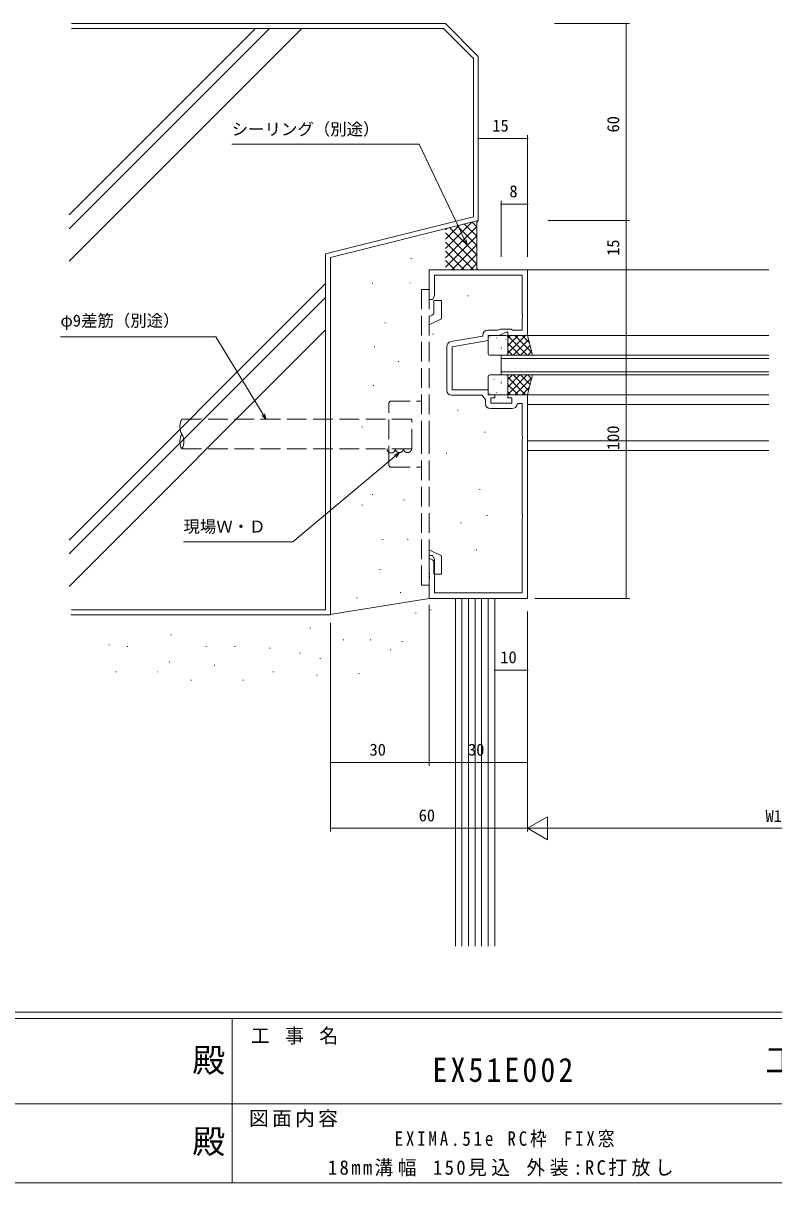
# Model space of a CAD drawing. Units: millimetres, scale not verified. Extents: x -1213 to 539, y -420 to 386.
# Drawn here: x -103.6 to 125, y -420 to -67 of the extents above; entities that cross this region are included whole.
import ezdxf
from ezdxf.enums import TextEntityAlignment as Align

# ---------------------------------------------------------------- set-up
doc = ezdxf.new("R2010")
doc.units = ezdxf.units.MM
doc.header["$LTSCALE"] = 2
doc.linetypes.add('DASHED3', pattern=[4, 3, -1])
for name, color, linetype, lineweight in [('0-1_USER1', 7, 'Continuous', 9), ('0-3_YKK_11', 7, 'Continuous', 9), ('0-4_YKK_12', 2, 'Continuous', 9), ('0-5_YSS_K', 3, 'Continuous', 9), ('0-6_YKK_13', 4, 'Continuous', 9), ('0-7_YKK_D', 6, 'Continuous', 9)]:
    doc.layers.add(name, color=color, linetype=linetype, lineweight=lineweight)
doc.layers.add('0-2_YKK_ZWAK', color=7, linetype='Continuous')
doc.styles.add('ＭＳ ゴシック', font='')
doc.styles.get('ＭＳ ゴシック').set_extended_font_data('MS Gothic')

msp = doc.modelspace()

# ---------------------------------------------------------------- linework, layer by layer
at = {"layer": '0-1_USER1'}
for p, q in [((510, -368), (-590, -368)), ((456, -370), (-590, -370)), ((-40, -370), (-40, -420)), ((-222, -395.999), (-38, -395.999)), ((-38, -395.999), (146, -395.999)), ((-590, -420), (456, -420))]:
    msp.add_line(p, q, dxfattribs=at)
at = {"layer": '0-3_YKK_11'}
for p, q in [((20, -142.062), (20, -151.062)), ((50, -142.062), (20, -142.062)), ((21.63, -143.692), (48.37, -143.692)), ((21.63, -149.97), (21.63, -143.692)), ((48.37, -143.692), (48.37, -155.603)), ((50, -162.062), (50, -142.062)), ((20, -151.062), (21, -151.062)), ((21, -151.062), (21.63, -149.97)), ((48.37, -155.603), (48.49, -155.787)), ((48.49, -156.336), (48.37, -156.52)), ((48.37, -156.52), (48.37, -160.432)), ((48.49, -155.787), (48.49, -156.336)), ((36.37, -162.194), (26.61, -163.915)), ((36.37, -161.931), (36.37, -162.194)), ((40.994, -160.432), (37.87, -160.432)), ((38, -162.062), (41.356, -162.062)), ((38, -163.562), (38, -162.062)), ((41.788, -160.062), (40.994, -160.432)), ((41.356, -162.062), (43.5, -161.062)), ((45, -160.062), (41.788, -160.062)), ((43.5, -161.062), (44, -161.062)), ((44, -161.062), (44, -162.062)), ((44, -162.062), (50, -162.062)), ((45.37, -160.432), (45, -160.062)), ((48.37, -160.432), (45.37, -160.432)), ((25.37, -165.392), (25.37, -178.692)), ((27, -165.501), (38, -163.562)), ((27, -178.562), (27, -165.501)), ((38, -178.562), (27, -178.562)), ((38, -180.062), (38, -178.562)), ((26.87, -180.192), (36.2, -180.192)), ((36.2, -180.192), (37.17, -181.577)), ((37.17, -181.577), (37.17, -182.792)), ((40, -180.062), (38, -180.062)), ((38.8, -181.062), (40, -181.062)), ((38.8, -182.662), (38.8, -181.062)), ((45.2, -182.662), (38.8, -182.662)), ((40, -181.062), (40, -180.062)), ((44, -180.062), (44, -181.062)), ((50, -180.062), (44, -180.062)), ((44, -181.062), (45.2, -181.062)), ((45.2, -181.062), (45.2, -182.662)), ((46.813, -183.017), (47.11, -182.762)), ((47.11, -182.762), (48.37, -182.762)), ((48.37, -182.762), (48.37, -192.603)), ((50, -242.062), (50, -180.062)), ((38.67, -184.292), (45.33, -184.292)), ((48.37, -192.603), (48.49, -192.787)), ((48.49, -193.336), (48.37, -193.52)), ((48.37, -193.52), (48.37, -216.603)), ((48.49, -192.787), (48.49, -193.336)), ((48.37, -216.603), (48.49, -216.787)), ((48.49, -217.336), (48.37, -217.52)), ((48.37, -217.52), (48.37, -240.432)), ((48.49, -216.787), (48.49, -217.336)), ((20, -229.062), (20, -234.103)), ((21, -229.062), (20, -229.062)), ((21.63, -230.153), (21, -229.062)), ((21.63, -240.432), (21.63, -230.153)), ((20, -234.103), (20.12, -234.287)), ((20.12, -234.836), (20, -235.02)), ((20, -235.02), (20, -235.103)), ((20, -235.103), (20.12, -235.287)), ((20.12, -235.836), (20, -236.02)), ((20, -236.02), (20, -242.062)), ((20.12, -234.287), (20.12, -234.836)), ((20.12, -235.287), (20.12, -235.836)), ((20, -242.062), (50, -242.062)), ((48.37, -240.432), (21.63, -240.432))]:
    msp.add_line(p, q, dxfattribs=at)
for centre, start, end in [((37.87, -161.931), 90, 179.99998), ((26.87, -165.392), 100, 179.99998), ((26.87, -178.692), 180, 269.99998), ((38.67, -182.792), 180, 269.99998), ((45.33, -182.792), 270, 351.37306)]:
    msp.add_arc(centre, 1.5, start, end, dxfattribs=at)
at = {"layer": '0-4_YKK_12'}
for p, q in [((49.7, -142.062), (123.5, -142.062)), ((50, -162.062), (123.5, -162.062)), ((42, -174.062), (42, -168.062)), ((42, -168.062), (123.5, -168.062)), ((42, -169.062), (123.5, -169.062)), ((42, -173.062), (123.5, -173.062)), ((42, -174.062), (123.5, -174.062)), ((50, -180.062), (123.5, -180.062)), ((50, -183.062), (123.5, -183.062)), ((50, -194.062), (123.5, -194.062)), ((50, -197.062), (123.5, -197.062))]:
    msp.add_line(p, q, dxfattribs=at)
at = {"layer": '0-5_YSS_K', "color": 7}
for p, q in [((25, -67.062), (-88.897, -67.062)), ((25, -67.062), (35, -77.061)), ((35, -127.061), (35, -77.061)), ((-10, -138.311), (35, -127.061)), ((35, -127.061), (34.55, -127.512)), ((34.55, -141.612), (34.55, -127.512)), ((-10, -138.311), (-10, -247.062)), ((35, -142.062), (34.55, -141.612)), ((-10.191, -247.011), (20, -242.062)), ((40, -242.062), (28, -242.061)), ((28, -242.061), (28, -348)), ((40, -242.062), (40, -348)), ((-89.089, -247.062), (-10, -247.062))]:
    msp.add_line(p, q, dxfattribs=at)
at = {"layer": '0-5_YSS_K'}
for p, q in [((-89.599, -139.446), (-18.715, -68.562)), ((-89.599, -139.446), (-18.715, -68.562)), ((-89.599, -125.303), (-32.857, -68.562)), ((-89.599, -129.546), (-28.615, -68.562)), ((-89.599, -125.303), (-32.857, -68.562)), ((-89.599, -129.546), (-28.615, -68.562)), ((-88.897, -68.562), (24.379, -68.562)), ((24.379, -68.562), (33.5, -77.683)), ((33.5, -77.476), (33.5, -125.89)), ((33.5, -125.89), (-11.5, -137.14)), ((25, -135.547), (32.98, -127.566)), ((25, -132.718), (29.209, -128.509)), ((25, -138.375), (34.55, -128.825)), ((25, -129.89), (25.438, -129.452)), ((34.55, -137.469), (26.314, -129.233)), ((34.55, -134.641), (28.577, -128.667)), ((34.55, -131.813), (30.839, -128.102)), ((34.55, -128.984), (33.102, -127.536)), ((34.55, -140.298), (25, -130.748)), ((25, -141.204), (34.55, -131.654)), ((33.485, -142.062), (25, -133.576)), ((-11.5, -137.14), (-11.5, -245.562)), ((30.657, -142.062), (25, -136.405)), ((26.971, -142.062), (34.55, -134.482)), ((29.799, -142.062), (34.55, -137.31)), ((14.61, -138.546), (14.41, -138.546)), ((27.828, -142.062), (25, -139.233)), ((32.627, -142.062), (34.55, -140.139)), ((-89.599, -224.298), (-11.5, -146.199)), ((-89.599, -224.298), (-11.5, -146.199)), ((2.884, -146.152), (2.684, -146.152)), ((14.293, -146.152), (14.093, -146.152)), ((-89.599, -228.541), (-11.5, -150.442)), ((-89.599, -228.541), (-11.5, -150.442)), ((32.041, -149.956), (31.841, -149.956)), ((6.687, -158.196), (6.487, -158.196)), ((-89.599, -238.44), (-11.5, -160.341)), ((-89.599, -238.44), (-11.5, -160.341)), ((21.266, -161.682), (21.066, -161.682)), ((3.518, -165.485), (3.318, -165.485)), ((10.807, -169.922), (10.607, -169.922)), ((3.201, -177.211), (3.001, -177.211)), ((28.872, -184.817), (28.672, -184.817)), ((-0.285, -189.888), (-0.485, -189.888)), ((37.112, -191.473), (36.912, -191.473)), ((25.386, -197.811), (25.186, -197.811)), ((2.884, -210.488), (2.684, -210.488)), ((35.527, -208.904), (35.328, -208.904)), ((-0.285, -213.658), (-0.485, -213.658)), ((12.392, -212.073), (12.192, -212.073)), ((37.746, -216.827), (37.546, -216.827)), ((29.823, -219.046), (29.623, -219.046)), ((6.053, -224.116), (5.853, -224.116)), ((13.66, -224.116), (13.46, -224.116)), ((34.577, -227.286), (34.377, -227.286)), ((5.103, -233.307), (4.903, -233.307)), ((-1.87, -241.864), (-2.07, -241.864)), ((11.441, -240.28), (11.241, -240.28)), ((30, -242.061), (30, -348)), ((32, -242.061), (32, -348)), ((34, -242.061), (34, -348)), ((36, -242.061), (36, -348)), ((38, -242.062), (38, -348)), ((-11.5, -245.562), (-88.897, -245.562)), ((15.824, -246.551), (16.024, -246.551)), ((20.417, -245.531), (20.617, -245.531)), ((-58.68, -253.185), (-58.48, -253.185)), ((-16.325, -251.144), (-16.125, -251.144)), ((-77.561, -256.247), (-77.361, -256.247)), ((-71.948, -256.757), (-71.748, -256.757)), ((-47.964, -256.757), (-47.764, -256.757)), ((-39.288, -256.757), (-39.088, -256.757)), ((-28.572, -257.268), (-28.372, -257.268)), ((-6.119, -254.716), (-5.919, -254.716)), ((2.046, -254.716), (2.246, -254.716)), ((11.742, -255.227), (11.942, -255.227)), ((-19.387, -258.799), (-19.187, -258.799)), ((-13.263, -260.33), (-13.063, -260.33)), ((8.17, -257.778), (8.37, -257.778)), ((-75.52, -264.412), (-75.32, -264.412)), ((-62.763, -264.412), (-62.563, -264.412)), ((-59.19, -261.35), (-58.99, -261.35)), ((-45.412, -262.371), (-45.212, -262.371)), ((-27.552, -264.412), (-27.352, -264.412)), ((-52.556, -266.964), (-52.356, -266.964)), ((-36.737, -266.964), (-36.537, -266.964)), ((-14.284, -265.433), (-14.084, -265.433)), ((-1.526, -264.922), (-1.326, -264.922))]:
    msp.add_line(p, q, dxfattribs=at)
at = {"layer": '0-5_YSS_K', "linetype": 'DASHED3'}
for p, q in [((-55.294, -187.56), (14.704, -187.56)), ((14.7, -196.56), (14.7, -187.56)), ((-55.294, -196.56), (14.704, -196.56))]:
    msp.add_line(p, q, dxfattribs=at)
for centre, radius, start, end in [((-51.396, -189.81), 4.5, 150.00002, 209.99997), ((-51.396, -194.31), 4.5, 149.99997, 210.00002), ((-59.191, -194.31), 4.5, 329.99997, 30.00002), ((8.451, -196.56), 1.25, 179.99998, 0.00018), ((10.951, -196.451), 1.25, 180.00569, 0.00589), ((13.451, -196.451), 1.25, 180.00569, 0.00589)]:
    msp.add_arc(centre, radius, start, end, dxfattribs=at)
at = {"layer": '0-6_YKK_13', "linetype": 'DASHED3'}
for p, q in [((17.7, -148.002), (20, -148.002)), ((17.7, -148.002), (17.7, -193.05)), ((20, -148.002), (20, -193.05)), ((21.498, -151.388), (21.499, -154.904)), ((21.499, -151.388), (23.799, -151.389)), ((23.799, -151.388), (23.799, -157.006)), ((20.921, -155.811), (19.999, -156.241)), ((23.799, -157.006), (20, -158.778)), ((7.7, -201.609), (7.699, -182.513)), ((7.7, -182.513), (8.2, -182.013)), ((8.2, -182.013), (17.7, -182.013)), ((17.701, -238.097), (17.701, -193.05)), ((20, -238.097), (20, -193.05)), ((7.7, -201.609), (8.199, -202.108)), ((8.199, -202.108), (17.7, -202.109)), ((23.799, -229.093), (20, -227.321)), ((23.799, -234.711), (23.799, -229.093)), ((20.921, -230.289), (19.999, -229.859)), ((21.499, -234.711), (21.499, -231.195)), ((21.499, -234.711), (23.799, -234.711)), ((17.701, -238.097), (20, -238.097))]:
    msp.add_line(p, q, dxfattribs=at)
at = {"layer": '0-6_YKK_13'}
for p, q in [((38.5, -162.062), (43.5, -162.062)), ((50, -162.062), (44, -162.062)), ((44.844, -162.062), (44, -162.906)), ((47.089, -162.062), (44, -165.151)), ((44, -162.062), (44, -168.062)), ((49.334, -162.062), (44, -167.396)), ((49.902, -168.062), (44, -162.16)), ((51.284, -167.199), (46.147, -162.062)), ((50.536, -164.206), (48.392, -162.062)), ((51.5, -168.062), (50, -162.062)), ((38, -167.562), (38, -162.561)), ((38.564, -162.506), (38.54, -162.55)), ((39.298, -164.53), (39.274, -164.574)), ((39.718, -164.844), (39.71, -164.851)), ((40.508, -162.698), (40.42, -162.744)), ((41.188, -163.939), (41.164, -163.983)), ((41.923, -162.869), (41.915, -162.876)), ((42.033, -165.587), (41.945, -165.634)), ((43.379, -163.296), (43.355, -163.34)), ((43.812, -165.373), (43.788, -165.417)), ((43.905, -164.689), (43.898, -164.695)), ((44, -162.561), (44, -167.562)), ((47.657, -168.062), (44, -164.405)), ((50.316, -163.325), (45.58, -168.062)), ((50.765, -165.121), (47.825, -168.062)), ((43.5, -168.062), (38.5, -168.062)), ((39.73, -166.607), (39.706, -166.651)), ((41.738, -166.63), (41.73, -166.637)), ((41.922, -165.964), (41.898, -166.008)), ((42.354, -168.04), (42.343, -168.062)), ((45.412, -168.062), (44, -166.65)), ((44, -168.062), (51.5, -168.062)), ((51.214, -166.917), (50.07, -168.062)), ((38, -174.562), (38, -179.562)), ((43.5, -174.062), (38.5, -174.062)), ((39.73, -175.516), (39.706, -175.472)), ((41.738, -175.493), (41.73, -175.486)), ((41.922, -176.159), (41.898, -176.115)), ((42.033, -176.536), (41.945, -176.489)), ((42.354, -174.083), (42.343, -174.062)), ((44, -174.062), (51.5, -174.062)), ((45.412, -174.062), (44, -175.473)), ((47.657, -174.062), (44, -177.718)), ((44, -180.062), (44, -174.062)), ((49.902, -174.062), (44, -179.963)), ((44, -179.562), (44, -174.562)), ((49.334, -180.062), (44, -174.727)), ((50.316, -178.798), (45.58, -174.062)), ((51.284, -174.924), (46.147, -180.062)), ((50.765, -177.002), (47.825, -174.062)), ((51.5, -174.062), (50, -180.062)), ((51.214, -175.206), (50.07, -174.062)), ((38.564, -179.617), (38.54, -179.573)), ((39.298, -177.593), (39.274, -177.549)), ((39.718, -177.279), (39.71, -177.272)), ((40.508, -179.425), (40.42, -179.379)), ((41.188, -178.184), (41.164, -178.14)), ((41.923, -179.254), (41.915, -179.247)), ((43.379, -178.827), (43.355, -178.783)), ((43.812, -176.75), (43.788, -176.707)), ((43.905, -177.434), (43.898, -177.428)), ((47.089, -180.062), (44, -176.972)), ((44.844, -180.062), (44, -179.217)), ((50.536, -177.917), (48.392, -180.062)), ((38.5, -180.062), (43.5, -180.062)), ((50, -180.062), (44, -180.062))]:
    msp.add_line(p, q, dxfattribs=at)
at = {"layer": '0-6_YKK_13', "linetype": 'DASHED3'}
for centre, start, end in [((20.499, -154.904), 294.96365, 0.01398), ((20.499, -231.195), 359.99213, 65.01996)]:
    msp.add_arc(centre, 1, start, end, dxfattribs=at)
at = {"layer": '0-6_YKK_13'}
for centre, start, end in [((38.5, -162.561), 89.99998, 179.99998), ((43.5, -162.561), 0, 90), ((38.5, -167.562), 180, 270), ((43.5, -167.562), 270, 0), ((38.5, -174.562), 89.99998, 179.99998), ((43.5, -174.562), 0, 90), ((38.5, -179.562), 180, 270), ((43.5, -179.562), 270, 0)]:
    msp.add_arc(centre, 0.5, start, end, dxfattribs=at)
at = {"layer": '0-7_YKK_D'}
for p, q in [((58.251, -67.062), (81, -67.062)), ((80, -67.062), (80, -127.061)), ((35, -79.562), (35, -103.061)), ((50, -102.061), (35, -102.061)), ((50, -138.051), (50, -101.062)), ((17.014, -103.801), (-40.119, -103.801)), ((30.912, -133.026), (17.014, -103.801)), ((41.999, -138.051), (41.999, -121.062)), ((50, -122.062), (41.999, -122.062)), ((50, -138.051), (50, -121.062)), ((56.171, -127.061), (81, -127.061)), ((56.171, -127.061), (81, -127.061)), ((80, -127.061), (80, -142.062)), ((31.642, -134.562), (30.501, -133.222)), ((31.642, -134.562), (30.912, -133.026)), ((31.323, -132.831), (31.642, -134.562)), ((55.65, -142.062), (81, -142.062)), ((55.65, -142.062), (81, -142.062)), ((80, -142.062), (80, -242.062)), ((-44.925, -162.403), (-92.287, -162.403)), ((-30.527, -186.107), (-44.925, -162.403)), ((-29.644, -187.56), (-30.527, -186.107)), ((10.951, -197.701), (9.648, -198.793)), ((9.648, -198.793), (-21.502, -224.897)), ((-21.502, -224.897), (-54.805, -224.897)), ((52.183, -242.062), (81, -242.062)), ((20, -244.062), (20, -293.062)), ((20, -246.062), (20, -293.062)), ((50, -246.062), (50, -313.062)), ((50, -246.062), (50, -293.062)), ((50, -246.062), (50, -264.912)), ((-10, -249.562), (-10, -293.062)), ((-10, -249.562), (-10, -313.062)), ((40, -248.8), (40, -264.912)), ((50, -263.912), (40, -263.912)), ((-10, -292.062), (20, -292.062)), ((50, -292.062), (20, -292.062)), ((50, -312.062), (56.062, -308.562)), ((50, -312.062), (-10, -312.062)), ((50, -312.062), (62.124, -312.062)), ((193, -312.062), (57, -312.062))]:
    msp.add_line(p, q, dxfattribs=at)
for points in [[(-30.137, -185.871), (-29.644, -187.56), (-30.916, -186.344)], [(9.355, -198.444), (10.951, -197.701), (9.941, -199.142)], [(50, -312.062), (56.062, -315.562), (56.062, -308.562)]]:
    msp.add_lwpolyline(points, dxfattribs=at)
for centre, start, end in [((80, -67.062), 90, 270), ((80, -67.062), 270, 90), ((35, -102.061), 0, 180), ((35, -102.061), 180, 0), ((50, -102.061), 0, 180), ((50, -102.061), 180, 0), ((41.999, -122.062), 0, 180), ((41.999, -122.062), 180, 0), ((50, -122.062), 0, 180), ((50, -122.062), 180, 0), ((80, -127.061), 90, 270), ((80, -127.061), 90, 270), ((80, -127.061), 270, 90), ((80, -127.061), 270, 90), ((80, -142.062), 90, 270), ((80, -142.062), 90, 270), ((80, -142.062), 270, 90), ((80, -142.062), 270, 90), ((80, -242.062), 90, 270), ((80, -242.062), 270, 90), ((40, -263.912), 0, 180), ((40, -263.912), 180, 0), ((50, -263.912), 0, 180), ((50, -263.912), 180, 0), ((-10, -292.062), 0, 180), ((-10, -292.062), 180, 0), ((20, -292.062), 0, 180), ((20, -292.062), 359.99998, 179.99998), ((20, -292.062), 180, 0), ((20, -292.062), 179.99998, 359.99998), ((-10, -312.062), 0, 180), ((-10, -312.062), 180, 0)]:
    msp.add_arc(centre, 0.106, start, end, dxfattribs=at)

# ---------------------------------------------------------------- texts
at = {"layer": '0-1_USER1', "color": 3, "style": 'ＭＳ ゴシック'}
for p in [(-52.117, -388.509), (-52.117, -413.254)]:
    msp.add_text('殿', height=7.331, dxfattribs=at).set_placement(p, align=Align.BOTTOM_LEFT)
at = {"layer": '0-1_USER1', "color": 3, "style": 'ＭＳ ゴシック', "width": 1.1}
msp.add_text('工事', height=7.331, dxfattribs=at).set_placement((122.331, -388.509), align=Align.BOTTOM_LEFT)
at = {"layer": '0-1_USER1', "char_height": 4.399, "attachment_point": 7, "style": 'ＭＳ ゴシック'}
for s, insert in [('\\T1.22;\\W0.95;工\\~事\\~名', (-34.268, -377.904)), ('\\T1.17;図面内容', (-34.832, -403.069))]:
    msp.add_mtext(s, dxfattribs=dict(at, insert=insert))
at = {"layer": '0-2_YKK_ZWAK', "color": 3, "insert": (21.08, -389.391), "char_height": 7.331, "attachment_point": 7, "style": 'ＭＳ ゴシック'}
msp.add_mtext('\\T1.22;\\W0.9;EX51E002', dxfattribs=at)
at = {"layer": '0-2_YKK_ZWAK', "char_height": 4.399, "attachment_point": 7, "style": 'ＭＳ ゴシック'}
for s, insert in [('\\T1.35;\\W0.85;EXIMA.51e\\~RC枠\\~FIX窓', (9.539, -409.213)), ('\\T1.25;\\W0.95;18mm溝幅\\~150見込\\~外装:RC打放し', (-10.833, -418.035))]:
    msp.add_mtext(s, dxfattribs=dict(at, insert=insert))
at = {"layer": '0-7_YKK_D', "color": 4, "style": 'ＭＳ ゴシック'}
for s, p in [('シーリング（別途）', (-40.119, -102.161)), ('15', (39.26, -101.062)), ('8', (44.465, -121.062)), ('φ9差筋（別途）', (-92.287, -160.429)), ('現場Ｗ・Ｄ', (-54.805, -223.136)), ('10', (41.699, -262.912)), ('30', (1.869, -291.062)), ('30', (31.869, -291.062)), ('60', (16.833, -311.062)), ('W1', (122.466, -311.262))]:
    msp.add_text(s, height=3.666, dxfattribs=at).set_placement(p, align=Align.BOTTOM_LEFT)
for s, p in [('60', (79, -100.229)), ('15', (79, -137.802)), ('100', (79, -196.922))]:
    msp.add_text(s, height=3.666, rotation=90, dxfattribs=at).set_placement(p, align=Align.BOTTOM_LEFT)

doc.saveas('drawing.dxf')
